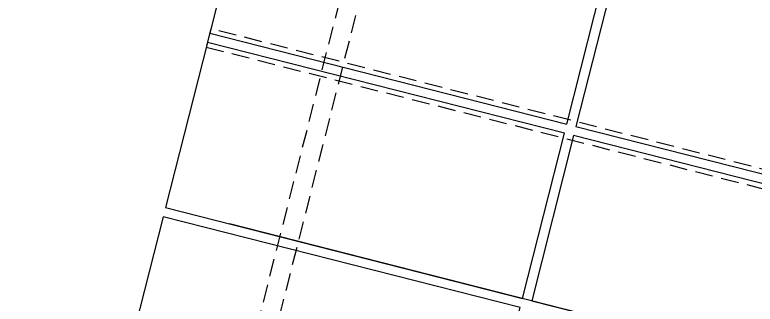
# Model space of a CAD drawing. Header units: inches. Extents: x 6322 to 85903, y -36042 to 7673.
# Drawn here: x 76919.3 to 77076.1, y 661.4 to 722.5 of the extents above; entities that cross this region are included whole.
import ezdxf

# ---------------------------------------------------------------- set-up
doc = ezdxf.new("R2010")
doc.units = ezdxf.units.IN
doc.header["$LTSCALE"] = 10
doc.linetypes.add('Amconstr', pattern=[9999, 9999, 0])
doc.linetypes.add('HIDDEN2', pattern=[0.1875, 0.125, -0.0625])
for name, color, linetype in [('ADSK_ASSOC_ENTITY_BACKUPS', 7, 'Continuous'), ('PARK LINE', 2, 'Continuous'), ('SHADE I SEC BEAM', 11, 'HIDDEN2'), ('SOLAR PANEL', 10, 'Continuous'), ('WALL', 4, 'Continuous')]:
    doc.layers.add(name, color=color, linetype=linetype)

# ---------------------------------------------------------------- blocks, each defined once
blk = doc.blocks.new('*U165')
at = {"layer": 'SOLAR PANEL'}
blk.add_lwpolyline([(-39, 18), (-39, -18), (39, -18), (39, 18)], close=True, dxfattribs=at)
blk = doc.blocks.new('*U166')
at = {"layer": 'SOLAR PANEL', "color": 0, "linetype": 'ByBlock', "lineweight": -2}
for p in [(80, 304), (0, 266), (80, 266), (0, 228), (80, 228), (0, 190)]:
    blk.add_blockref('*U165', p, dxfattribs=at)
blk = doc.blocks.new('*U113')
at = {"layer": 'SOLAR PANEL', "xscale": -1, "rotation": 165.7461911174656}
blk.add_blockref('*U166', (-184.49, 86.07), dxfattribs=at)
blk = doc.blocks.new('*U90')
at = {"layer": 'ADSK_ASSOC_ENTITY_BACKUPS', "linetype": 'Amconstr', "lineweight": 25}
blk.add_blockref('*U113', (0, 0), dxfattribs=at)
at = {"layer": 'SOLAR PANEL', "color": 0, "linetype": 'ByBlock', "lineweight": -2}
blk.add_blockref('*U113', (0, 0), dxfattribs=at)
blk = doc.blocks.new('*U93')
at = {"layer": 'SHADE I SEC BEAM', "ltscale": 3}
blk.add_lwpolyline([(-232.13, 56.91), (-231.15, 60.78), (232.13, -56.91), (231.15, -60.78)], close=True, dxfattribs=at)
blk = doc.blocks.new('*U94')
at = {"layer": 'SHADE I SEC BEAM', "color": 0, "linetype": 'ByBlock', "lineweight": -2}
blk.add_blockref('*U93', (-56.14, -220.98), dxfattribs=at)
blk = doc.blocks.new('*U88')
at = {"layer": 'PARK LINE', "linetype": 'Amconstr', "lineweight": 25}
blk.add_line((218.07, -55.4), (-218.07, 55.4), dxfattribs=at)
blk = doc.blocks.new('*U89')
at = {"layer": 'PARK LINE', "color": 0, "linetype": 'ByBlock', "lineweight": -2}
blk.add_blockref('*U88', (-52.2, -205.47), dxfattribs=at)
blk = doc.blocks.new('*U131')
at = {"layer": 'SHADE I SEC BEAM', "ltscale": 3}
blk.add_lwpolyline([(-119.45, -478.32), (-123.32, -477.33), (119.45, 478.32), (123.32, 477.33)], close=True, dxfattribs=at)
blk = doc.blocks.new('*U132')
at = {"layer": 'WALL', "color": 0, "linetype": 'ByBlock', "lineweight": -2}
blk.add_blockref('*U131', (0, 0), dxfattribs=at)

msp = doc.modelspace()

# ---------------------------------------------------------------- block references
at = {"layer": 'PARK LINE', "linetype": 'Amconstr', "lineweight": 25, "xscale": -1, "rotation": 151.4923822348115}
msp.add_blockref('*U89', (77130.68756, 417.48997), dxfattribs=at)
at = {"layer": 'SHADE I SEC BEAM', "linetype": 'Amconstr', "lineweight": 25, "xscale": -1, "rotation": 151.4923822347902}
msp.add_blockref('*U94', (77135.85813, 437.84347), dxfattribs=at)
at = {"layer": 'SOLAR PANEL', "linetype": 'Amconstr', "lineweight": 25, "xscale": -1, "rotation": 151.4923822348075}
msp.add_blockref('*U90', (77140.53627, 456.25855), dxfattribs=at)
at = {"layer": 'WALL'}
msp.add_blockref('*U132', (77042.65993, 932.00346), dxfattribs=at)

doc.saveas('drawing.dxf')
